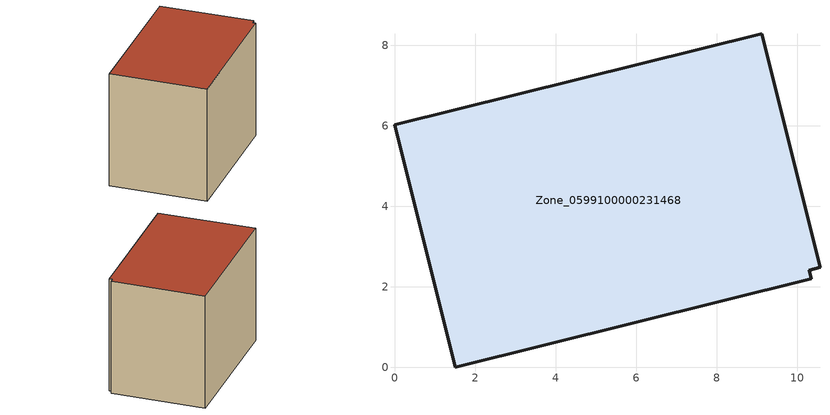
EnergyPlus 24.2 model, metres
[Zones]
Zone_0599100000231468
 floor ground (C_G): 10.57,2.49 10.3,2.42 10.35,2.2 1.5,0 0,6.02 9.12,8.29 z0
 wall outside (C_F): 10.57,2.49 9.12,8.29 0,6.02 1.5,0 10.35,2.2 10.3,2.42 10.57,2.49 z0:7.55
 roof outside (C_R): 10.3,2.42 10.57,2.49 9.12,8.29 0,6.02 1.5,0 10.35,2.2 z7.55
[BUILDING]
Pand.0599100000231468: North Axis=0; Terrain=City; Loads Convergence Tolerance Value=0.04; Temperature Convergence Tolerance Value=0.4; Solar Distribution=FullExterior; Maximum Number of Warmup Days=25; Minimum Number of Warmup Days=1
[Site:Location]
Rotterdam.The.Hague.AP_ZH_NLD Design_Conditions: Latitude=51.96; Longitude=4.45; Time Zone=1; Elevation=-4.5
[SITE:GROUNDTEMPERATURE:BUILDINGSURFACE]
18, 18, 18, 18, 18, 18, 18, 18, 18, 18, 18, 18
[MATERIAL] Thermal Absorptance=0.9; Solar Absorptance=0.7; Visible Absorptance=0.7
Name | Roughness | Thickness | Conductivity | Density | Specific Heat
G.TC.1965-1974 | MediumSmooth | 0.15 | 0.882353 | 540 | 1210
F.TC.1965-1974 | Rough | 0.3 | 0.697674 | 1920 | 840
R.TC.1965-1974 | MediumRough | 0.2 | 0.232558 | 1500 | 1000
[CONSTRUCTION]
C_G: G.TC.1965-1974
C_F: F.TC.1965-1974
C_R: R.TC.1965-1974
[ZONE]
Zone_0599100000231468: Type=1; Multiplier=1; Ceiling Height=Autocalculate; Volume=Autocalculate; Floor Area=autocalculate; Part of Total Floor Area=Yes
[ZONEINFILTRATION:DESIGNFLOWRATE]
Infil_Zone_0599100000231468: Zone or ZoneList or Space or SpaceList=Zone_0599100000231468; Schedule=AlwaysOn; Design Flow Rate Calculation Method=Flow/Area; Flow Rate per Floor Area=0.003; Constant Term Coefficient=1; Temperature Term Coefficient=0; Velocity Term Coefficient=0; Velocity Squared Term Coefficient=0
[HVACTEMPLATE:ZONE:IDEALLOADSAIRSYSTEM]
Zone_0599100000231468: Maximum Heating Supply Air Temperature=50; Minimum Cooling Supply Air Temperature=13; Maximum Heating Supply Air Humidity Ratio=0.0156; Minimum Cooling Supply Air Humidity Ratio=0.0077; Heating Limit=NoLimit; Cooling Limit=NoLimit; Dehumidification Control Type=ConstantSensibleHeatRatio; Cooling Sensible Heat Ratio=0.7; Dehumidification Setpoint=60; Humidification Control Type=None; Humidification Setpoint=30; Outdoor Air Method=None; Outdoor Air Flow Rate per Person=0.00944; Outdoor Air Flow Rate per Zone Floor Area=0; Outdoor Air Flow Rate per Zone=0; Demand Controlled Ventilation Type=None; Outdoor Air Economizer Type=NoEconomizer; Heat Recovery Type=None; Sensible Heat Recovery Effectiveness=0.7; Latent Heat Recovery Effectiveness=0.65
[ZONECONTROL:THERMOSTAT]
ThermostatControl_Zone_0599100000231468: Zone or ZoneList=Zone_0599100000231468; Control Type Schedule=DualSetpointControlType; Control 1=Thermostat_Zone_0599100000231468; Temperature Difference Between Cutout And Setpoint=0
[THERMOSTATSETPOINT:DUALSETPOINT]
Thermostat_Zone_0599100000231468: Heating Setpoint Temperature Schedule=HeatingSetpoint_Zone_0599100000231468; Cooling Setpoint Temperature Schedule=CoolingSetpoint_Zone_0599100000231468
[SCHEDULE:COMPACT]
HeatingSetpoint_Zone_0599100000231468: Through: 12/31, For: AllDays, Until: 24:00, 21
CoolingSetpoint_Zone_0599100000231468: Through: 12/31, For: AllDays, Until: 24:00, 24
DualSetpointControlType: Through: 12/31, For: AllDays, Until: 24:00, 4
AlwaysOn: Through: 12/31, For: AllDays, Until: 24:00, 1
